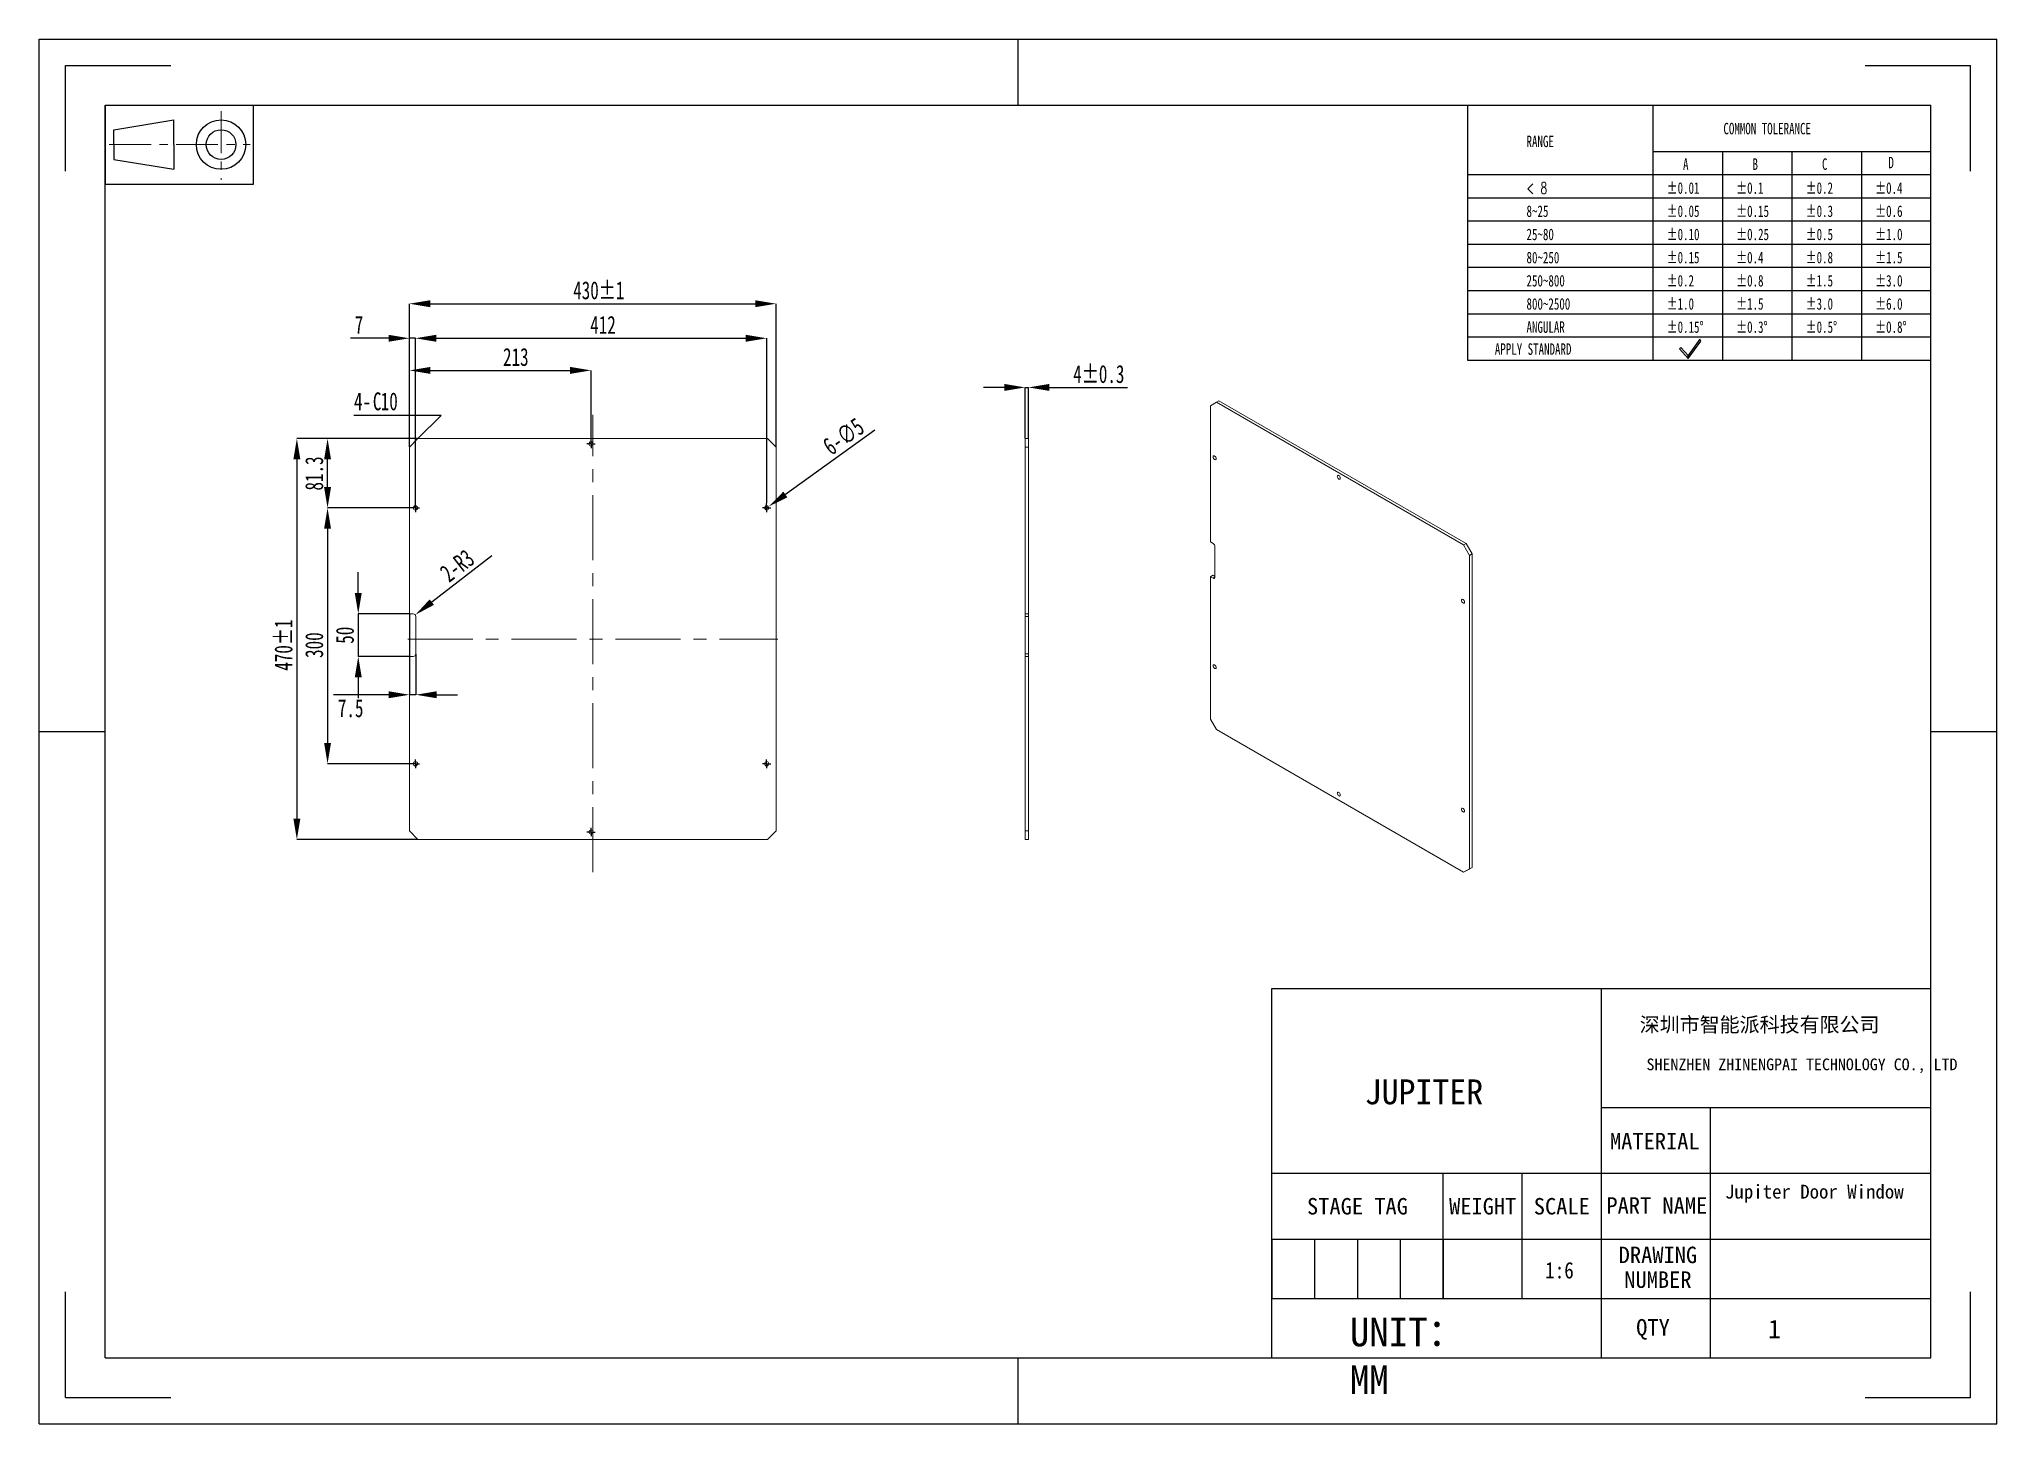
# Model space of a CAD drawing. Header units: millimetres. Extents: x 435 to 818, y 21 to 292.
import ezdxf

# ---------------------------------------------------------------- set-up
doc = ezdxf.new("R2010")
doc.units = ezdxf.units.MM
doc.header["$PDSIZE"] = -1
doc.linetypes.add('CENTER', pattern=[10.16, 6.35, -1.27, 1.27, -1.27])
doc.linetypes.add('CENTERX2', pattern=[20.32, 12.7, -2.54, 2.54, -2.54])
doc.layers.add('DEFAULT_1', color=7, linetype='CENTER', lineweight=18)
doc.layers.add('尺寸线层', color=3, linetype='Continuous', lineweight=18)
doc.layers.add('图框', color=7, linetype='Continuous')
doc.styles.add('SLDTEXTSTYLE4', font='TXT', dxfattribs={"width": 0.7})
doc.styles.add('SLDTEXTSTYLE5', font='TXT', dxfattribs={"width": 0.642857, "bigfont": 'bigfont'})
doc.styles.add('TEXTSTYLE_2', font='')
doc.styles.add('TEXTSTYLE_3', font='')
doc.styles.get('TEXTSTYLE_2').set_extended_font_data('宋体')
doc.styles.get('TEXTSTYLE_3').set_extended_font_data('宋体')
doc.dimstyles.new('SLDDIMSTYLE0', dxfattribs={"dimtxt": 3.5, "dimasz": 4.08, "dimexe": 0, "dimexo": 0.0625, "dimgap": 0.875, "dimtad": 2, "dimdec": 1, "dimlfac": 6, "dimrnd": 1e-09, "dimzin": 12, "dimdsep": 46, "dimtxsty": 'SLDTEXTSTYLE4', "dimsah": 1, "dimcen": 0.09, "dimadec": 0, "dimazin": 3, "dimtol": 1, "dimtp": 1, "dimtm": 1, "dimtfac": 1, "dimtdec": 1, "dimtofl": 0, "dimtmove": 0, "dimatfit": 3, "dimfxl": 1, "dimfrac": 2, "dimtolj": 1, "dimarcsym": 0})
doc.dimstyles.new('SLDDIMSTYLE1', dxfattribs={"dimtxt": 3.5, "dimasz": 4.08, "dimexe": 0, "dimexo": 0.0625, "dimgap": 0.875, "dimtad": 2, "dimdec": 1, "dimlfac": 6, "dimrnd": 1e-09, "dimzin": 12, "dimdsep": 46, "dimtxsty": 'SLDTEXTSTYLE4', "dimsah": 1, "dimcen": 0.09, "dimadec": 0, "dimazin": 3, "dimtfac": 1, "dimtdec": 1, "dimtofl": 0, "dimtmove": 0, "dimatfit": 3, "dimfxl": 1, "dimfrac": 2, "dimtolj": 1, "dimtzin": 12, "dimarcsym": 0})
doc.dimstyles.new('SLDDIMSTYLE2', dxfattribs={"dimtxt": 3.5, "dimasz": 4.08, "dimexe": 0, "dimexo": 0.0625, "dimgap": 0.875, "dimtad": 2, "dimdec": 1, "dimlfac": 6, "dimrnd": 1e-09, "dimzin": 12, "dimdsep": 46, "dimtxsty": 'SLDTEXTSTYLE4', "dimsah": 1, "dimcen": 0.09, "dimadec": 0, "dimazin": 3, "dimtfac": 1, "dimtdec": 1, "dimtmove": 0, "dimatfit": 0, "dimfxl": 1, "dimfrac": 2, "dimtolj": 1, "dimtzin": 12, "dimarcsym": 0})
doc.dimstyles.new('SLDDIMSTYLE3', dxfattribs={"dimtxt": 3.5, "dimasz": 4.08, "dimexe": 0, "dimexo": 0.0625, "dimgap": 0.875, "dimtad": 2, "dimdec": 1, "dimlfac": 6, "dimrnd": 1e-09, "dimzin": 12, "dimdsep": 46, "dimtxsty": 'SLDTEXTSTYLE4', "dimsah": 1, "dimcen": 0, "dimadec": 0, "dimazin": 3, "dimtfac": 1, "dimtdec": 1, "dimtofl": 0, "dimtmove": 0, "dimatfit": 3, "dimfxl": 1, "dimfrac": 2, "dimtolj": 1, "dimtzin": 12, "dimarcsym": 0})
doc.dimstyles.new('SLDDIMSTYLE4', dxfattribs={"dimtxt": 3.5, "dimasz": 4.08, "dimexe": 0, "dimexo": 0.0625, "dimgap": 0.875, "dimtad": 2, "dimdec": 1, "dimlfac": 6, "dimrnd": 1e-09, "dimzin": 12, "dimdsep": 46, "dimtxsty": 'SLDTEXTSTYLE4', "dimblk1": 'NONE', "dimsah": 1, "dimcen": 0, "dimadec": 0, "dimazin": 3, "dimtfac": 1, "dimtdec": 1, "dimtmove": 0, "dimatfit": 3, "dimldrblk": 'NONE', "dimfxl": 1, "dimfrac": 2, "dimtolj": 1, "dimtzin": 12, "dimarcsym": 0})
doc.dimstyles.new('SLDDIMSTYLE5', dxfattribs={"dimtxt": 3.5, "dimasz": 4.08, "dimexe": 0, "dimexo": 0.0625, "dimgap": 0.875, "dimtad": 2, "dimdec": 1, "dimlfac": 6, "dimrnd": 1e-09, "dimzin": 12, "dimdsep": 46, "dimtxsty": 'SLDTEXTSTYLE4', "dimsah": 1, "dimcen": 0.09, "dimadec": 0, "dimazin": 3, "dimtol": 1, "dimtp": 0.3, "dimtm": 0.3, "dimtfac": 1, "dimtdec": 1, "dimtmove": 0, "dimatfit": 0, "dimfxl": 1, "dimfrac": 2, "dimtolj": 1, "dimarcsym": 0})

# ---------------------------------------------------------------- blocks, each defined once
blk = doc.blocks.new('_D')
at = {"layer": 'Defpoints', "color": 0, "transparency": 16777216}
for p in [(578.87, 240.31), (507.2, 212.29), (578.87, 212.29)]:
    blk.add_point(p, dxfattribs=at)
at = {"layer": '图框', "color": 0, "lineweight": -2, "transparency": 16777216}
for p, q in [((507.2, 212.36), (507.2, 240.31)), ((511.28, 240.31), (574.79, 240.31)), ((578.87, 212.36), (578.87, 240.31))]:
    blk.add_line(p, q, dxfattribs=at)
at = {"layer": '图框', "color": 0, "transparency": 16777216}
for points in [[(511.28, 240.99), (511.28, 239.63), (507.2, 240.31)], [(574.79, 240.99), (574.79, 239.63), (578.87, 240.31)]]:
    blk.add_solid(points, dxfattribs=at)
at = {"layer": '图框', "color": 0, "transparency": 16777216, "insert": (544.22, 244.69), "char_height": 3.5, "attachment_point": 2, "style": 'SLDTEXTSTYLE4'}
blk.add_mtext('\\A1;430±1', dxfattribs=at)
blk = doc.blocks.new('_D_1')
at = {"layer": 'Defpoints', "color": 0, "transparency": 16777216}
for p in [(508.87, 213.96), (485.2, 135.63), (508.87, 135.63)]:
    blk.add_point(p, dxfattribs=at)
at = {"layer": '图框', "color": 0, "lineweight": -2, "transparency": 16777216}
for p, q in [((508.81, 213.96), (485.2, 213.96)), ((485.2, 209.88), (485.2, 139.71)), ((508.81, 135.63), (485.2, 135.63))]:
    blk.add_line(p, q, dxfattribs=at)
at = {"layer": '图框', "color": 0, "transparency": 16777216}
for points in [[(484.52, 209.88), (485.88, 209.88), (485.2, 213.96)], [(484.52, 139.71), (485.88, 139.71), (485.2, 135.63)]]:
    blk.add_solid(points, dxfattribs=at)
at = {"layer": '图框', "color": 0, "transparency": 16777216, "insert": (480.83, 173.6), "char_height": 3.5, "attachment_point": 2, "rotation": 90, "style": 'SLDTEXTSTYLE4'}
blk.add_mtext('\\A1;470±1', dxfattribs=at)
blk = doc.blocks.new('SW_CHAMFER_DIMENSION_0')
at = {"layer": '图框', "color": 0}
for p, q in [((17.02, 0), (0, 0)), ((12.5, -4.52), (17.02, 0))]:
    blk.add_line(p, q, dxfattribs=at)
at = {"layer": '图框', "color": 0, "char_height": 3.5, "attachment_point": 1, "style": 'SLDTEXTSTYLE4'}
for s, insert in [('4-', (0, 4.51)), ('C', (3.69, 4.51)), ('10', (5.23, 4.51))]:
    blk.add_mtext(s, dxfattribs=dict(at, insert=insert))
blk = doc.blocks.new('_D_2')
at = {"layer": 'Defpoints', "color": 0, "transparency": 16777216}
for p in [(577.04, 233.56), (508.37, 201.24), (577.04, 201.24)]:
    blk.add_point(p, dxfattribs=at)
at = {"layer": '图框', "color": 0, "lineweight": -2, "transparency": 16777216}
for p, q in [((508.37, 201.31), (508.37, 233.56)), ((512.45, 233.56), (572.96, 233.56)), ((577.04, 201.31), (577.04, 233.56))]:
    blk.add_line(p, q, dxfattribs=at)
at = {"layer": '图框', "color": 0, "transparency": 16777216}
for points in [[(512.45, 234.24), (512.45, 232.88), (508.37, 233.56)], [(572.96, 234.24), (572.96, 232.88), (577.04, 233.56)]]:
    blk.add_solid(points, dxfattribs=at)
at = {"layer": '图框', "color": 0, "transparency": 16777216, "insert": (545.05, 237.93), "char_height": 3.5, "attachment_point": 2, "style": 'SLDTEXTSTYLE4'}
blk.add_mtext('\\A1;412', dxfattribs=at)
blk = doc.blocks.new('_D_3')
at = {"layer": 'Defpoints', "color": 0, "transparency": 16777216}
for p in [(508.37, 233.56), (507.2, 212.29), (508.37, 201.24)]:
    blk.add_point(p, dxfattribs=at)
at = {"layer": '图框', "color": 0, "lineweight": -2, "transparency": 16777216}
for p, q in [((503.12, 233.56), (495.66, 233.56)), ((507.2, 212.36), (507.2, 233.56)), ((508.37, 233.56), (507.2, 233.56)), ((508.37, 201.31), (508.37, 233.56)), ((512.45, 233.56), (516.53, 233.56))]:
    blk.add_line(p, q, dxfattribs=at)
at = {"layer": '图框', "color": 0, "transparency": 16777216}
for points in [[(503.12, 234.24), (503.12, 232.88), (507.2, 233.56)], [(512.45, 234.24), (512.45, 232.88), (508.37, 233.56)]]:
    blk.add_solid(points, dxfattribs=at)
at = {"layer": '图框', "color": 0, "transparency": 16777216, "insert": (497.35, 237.93), "char_height": 3.5, "attachment_point": 2, "style": 'SLDTEXTSTYLE4'}
blk.add_mtext('\\A1;7', dxfattribs=at)
blk = doc.blocks.new('_D_4')
at = {"layer": 'Defpoints', "color": 0, "transparency": 16777216}
for p in [(542.7, 227.28), (507.2, 212.29), (542.7, 213.74)]:
    blk.add_point(p, dxfattribs=at)
at = {"layer": '图框', "color": 0, "lineweight": -2, "transparency": 16777216}
for p, q in [((507.2, 212.36), (507.2, 227.28)), ((511.28, 227.28), (538.62, 227.28)), ((542.7, 213.81), (542.7, 227.28))]:
    blk.add_line(p, q, dxfattribs=at)
at = {"layer": '图框', "color": 0, "transparency": 16777216}
for points in [[(511.28, 227.96), (511.28, 226.6), (507.2, 227.28)], [(538.62, 227.96), (538.62, 226.6), (542.7, 227.28)]]:
    blk.add_solid(points, dxfattribs=at)
at = {"layer": '图框', "color": 0, "transparency": 16777216, "insert": (528, 231.66), "char_height": 3.5, "attachment_point": 2, "style": 'SLDTEXTSTYLE4'}
blk.add_mtext('\\A1;213', dxfattribs=at)
blk = doc.blocks.new('_D_5')
at = {"layer": 'Defpoints', "color": 0, "transparency": 16777216}
for p in [(491.2, 213.96), (508.87, 213.96), (507.54, 200.41)]:
    blk.add_point(p, dxfattribs=at)
at = {"layer": '图框', "color": 0, "lineweight": -2, "transparency": 16777216}
for p, q in [((508.81, 213.96), (491.2, 213.96)), ((491.2, 204.49), (491.2, 209.88)), ((507.47, 200.41), (491.2, 200.41))]:
    blk.add_line(p, q, dxfattribs=at)
at = {"layer": '图框', "color": 0, "transparency": 16777216}
for points in [[(490.52, 209.88), (491.88, 209.88), (491.2, 213.96)], [(490.52, 204.49), (491.88, 204.49), (491.2, 200.41)]]:
    blk.add_solid(points, dxfattribs=at)
at = {"layer": '图框', "color": 0, "transparency": 16777216, "insert": (486.83, 207.14), "char_height": 3.5, "attachment_point": 2, "rotation": 90, "style": 'SLDTEXTSTYLE4'}
blk.add_mtext('\\A1;81.3', dxfattribs=at)
blk = doc.blocks.new('_D_6')
at = {"layer": 'Defpoints', "color": 0, "transparency": 16777216}
for p in [(507.54, 200.41), (491.2, 150.41), (507.54, 150.41)]:
    blk.add_point(p, dxfattribs=at)
at = {"layer": '图框', "color": 0, "lineweight": -2, "transparency": 16777216}
for p, q in [((507.47, 200.41), (491.2, 200.41)), ((491.2, 196.33), (491.2, 154.49)), ((507.47, 150.41), (491.2, 150.41))]:
    blk.add_line(p, q, dxfattribs=at)
at = {"layer": '图框', "color": 0, "transparency": 16777216}
for points in [[(490.52, 196.33), (491.88, 196.33), (491.2, 200.41)], [(490.52, 154.49), (491.88, 154.49), (491.2, 150.41)]]:
    blk.add_solid(points, dxfattribs=at)
at = {"layer": '图框', "color": 0, "transparency": 16777216, "insert": (486.83, 173.6), "char_height": 3.5, "attachment_point": 2, "rotation": 90, "style": 'SLDTEXTSTYLE4'}
blk.add_mtext('\\A1;300', dxfattribs=at)
blk = doc.blocks.new('_D_7')
at = {"layer": 'Defpoints', "color": 0, "transparency": 16777216}
for p in [(507.2, 179.7), (497.2, 171.37), (507.2, 171.37)]:
    blk.add_point(p, dxfattribs=at)
at = {"layer": '图框', "color": 0, "lineweight": -2, "transparency": 16777216}
for p, q in [((497.2, 183.78), (497.2, 187.86)), ((507.14, 179.7), (497.2, 179.7)), ((497.2, 179.7), (497.2, 171.37)), ((507.14, 171.37), (497.2, 171.37)), ((497.2, 167.29), (497.2, 163.21))]:
    blk.add_line(p, q, dxfattribs=at)
at = {"layer": '图框', "color": 0, "transparency": 16777216}
for points in [[(496.52, 183.78), (497.88, 183.78), (497.2, 179.7)], [(496.52, 167.29), (497.88, 167.29), (497.2, 171.37)]]:
    blk.add_solid(points, dxfattribs=at)
at = {"layer": '图框', "color": 0, "transparency": 16777216, "insert": (492.83, 175.53), "char_height": 3.5, "attachment_point": 2, "rotation": 90, "style": 'SLDTEXTSTYLE4'}
blk.add_mtext('\\A1;50', dxfattribs=at)
blk = doc.blocks.new('_D_8')
at = {"layer": 'Defpoints', "color": 0, "transparency": 16777216}
for p in [(507.95, 179.2), (508.35, 179.51)]:
    blk.add_point(p, dxfattribs=at)
at = {"layer": '图框', "color": 0, "lineweight": -2, "transparency": 16777216}
blk.add_line((523.3, 191.06), (511.58, 182), dxfattribs=at)
at = {"layer": '图框', "color": 0, "transparency": 16777216}
blk.add_solid([(511.16, 182.54), (511.99, 181.46), (508.35, 179.51)], dxfattribs=at)
at = {"layer": '图框', "color": 0, "transparency": 16777216, "insert": (512.82, 188.49), "char_height": 3.5, "attachment_point": 1, "rotation": 37.7051, "style": 'SLDTEXTSTYLE4'}
blk.add_mtext('\\A1;2-R3', dxfattribs=at)
blk = doc.blocks.new('_D_9')
at = {"layer": 'Defpoints', "color": 0, "transparency": 16777216}
for p in [(507.2, 179.7), (508.45, 171.87), (508.45, 163.9)]:
    blk.add_point(p, dxfattribs=at)
at = {"layer": '图框', "color": 0, "lineweight": -2, "transparency": 16777216}
for p, q in [((507.2, 179.64), (507.2, 163.9)), ((508.45, 171.81), (508.45, 163.9)), ((503.12, 163.9), (492.39, 163.9)), ((508.45, 163.9), (507.2, 163.9)), ((512.53, 163.9), (516.61, 163.9))]:
    blk.add_line(p, q, dxfattribs=at)
at = {"layer": '图框', "color": 0, "transparency": 16777216}
for points in [[(503.12, 164.58), (503.12, 163.22), (507.2, 163.9)], [(512.53, 164.58), (512.53, 163.22), (508.45, 163.9)]]:
    blk.add_solid(points, dxfattribs=at)
at = {"layer": '图框', "color": 0, "transparency": 16777216, "insert": (495.72, 163.02), "char_height": 3.5, "attachment_point": 2, "style": 'SLDTEXTSTYLE4'}
blk.add_mtext('\\A1;7.5', dxfattribs=at)
blk = doc.blocks.new('_D_10')
at = {"layer": 'Defpoints', "color": 0, "transparency": 16777216}
for p in [(576.7, 200.17), (577.37, 200.65)]:
    blk.add_point(p, dxfattribs=at)
at = {"layer": '图框', "color": 0, "lineweight": -2, "transparency": 16777216}
for p, q in [((598.2, 215.59), (580.69, 203.03)), ((576.7, 200.17), (577.37, 200.65))]:
    blk.add_line(p, q, dxfattribs=at)
at = {"layer": '图框', "color": 0, "transparency": 16777216}
blk.add_solid([(580.29, 203.58), (581.09, 202.48), (577.37, 200.65)], dxfattribs=at)
at = {"layer": '图框', "color": 0, "transparency": 16777216, "insert": (587.64, 213.4), "char_height": 3.5, "attachment_point": 1, "rotation": 35.6528, "style": 'SLDTEXTSTYLE4'}
blk.add_mtext('\\A1;6-∅5', dxfattribs=at)
blk = doc.blocks.new('_NONE')
blk = doc.blocks.new('SW_CENTERMARKSYMBOL_0')
at = {"layer": '图框', "color": 0}
for p, q in [((-0.42, 0), (-0.83, 0)), ((0, 0), (-0.42, 0)), ((0, 0.42), (0, 0.83)), ((0, 0), (0, 0.42)), ((0, 0), (0, -0.42)), ((0, 0), (0.42, 0)), ((0.42, 0), (0.83, 0)), ((0, -0.42), (0, -0.83))]:
    blk.add_line(p, q, dxfattribs=at)
blk = doc.blocks.new('SW_CENTERMARKSYMBOL_1')
at = {"layer": '图框', "color": 0}
for p, q in [((-0.42, 0), (-0.83, 0)), ((0, 0), (-0.42, 0)), ((0, 0.42), (0, 0.83)), ((0, 0), (0, 0.42)), ((0, 0), (0, -0.42)), ((0, 0), (0.42, 0)), ((0.42, 0), (0.83, 0)), ((0, -0.42), (0, -0.83))]:
    blk.add_line(p, q, dxfattribs=at)
blk = doc.blocks.new('SW_CENTERMARKSYMBOL_2')
at = {"layer": '图框', "color": 0}
for p, q in [((-0.42, 0), (-0.83, 0)), ((0, 0), (-0.42, 0)), ((0, 0.42), (0, 0.83)), ((0, 0), (0, 0.42)), ((0, 0), (0, -0.42)), ((0, 0), (0.42, 0)), ((0.42, 0), (0.83, 0)), ((0, -0.42), (0, -0.83))]:
    blk.add_line(p, q, dxfattribs=at)
blk = doc.blocks.new('SW_CENTERMARKSYMBOL_3')
at = {"layer": '图框', "color": 0}
for p, q in [((-0.42, 0), (-0.83, 0)), ((0, 0), (-0.42, 0)), ((0, 0.42), (0, 0.83)), ((0, 0), (0, 0.42)), ((0, 0), (0, -0.42)), ((0, 0), (0.42, 0)), ((0.42, 0), (0.83, 0)), ((0, -0.42), (0, -0.83))]:
    blk.add_line(p, q, dxfattribs=at)
blk = doc.blocks.new('SW_CENTERMARKSYMBOL_4')
at = {"layer": '图框', "color": 0}
for p, q in [((-0.42, 0), (-0.83, 0)), ((0, 0), (-0.42, 0)), ((0, 0.42), (0, 0.83)), ((0, 0), (0, 0.42)), ((0, 0), (0, -0.42)), ((0, 0), (0.42, 0)), ((0.42, 0), (0.83, 0)), ((0, -0.42), (0, -0.83))]:
    blk.add_line(p, q, dxfattribs=at)
blk = doc.blocks.new('SW_CENTERMARKSYMBOL_5')
at = {"layer": '图框', "color": 0}
for p, q in [((-0.42, 0), (-0.83, 0)), ((0, 0), (-0.42, 0)), ((0, 0.42), (0, 0.83)), ((0, 0), (0, 0.42)), ((0, 0), (0, -0.42)), ((0, 0), (0.42, 0)), ((0.42, 0), (0.83, 0)), ((0, -0.42), (0, -0.83))]:
    blk.add_line(p, q, dxfattribs=at)
blk = doc.blocks.new('_D_11')
at = {"layer": 'Defpoints', "color": 0, "transparency": 16777216}
for p in [(628.23, 223.96), (627.57, 213.96), (628.23, 213.96)]:
    blk.add_point(p, dxfattribs=at)
at = {"layer": '图框', "color": 0, "lineweight": -2, "transparency": 16777216}
for p, q in [((623.49, 223.96), (619.41, 223.96)), ((627.57, 214.02), (627.57, 223.96)), ((627.57, 223.96), (628.23, 223.96)), ((628.23, 214.02), (628.23, 223.96)), ((632.31, 223.96), (647.54, 223.96))]:
    blk.add_line(p, q, dxfattribs=at)
at = {"layer": '图框', "color": 0, "transparency": 16777216}
for points in [[(623.49, 224.64), (623.49, 223.28), (627.57, 223.96)], [(632.31, 224.64), (632.31, 223.28), (628.23, 223.96)]]:
    blk.add_solid(points, dxfattribs=at)
at = {"layer": '图框', "color": 0, "transparency": 16777216, "insert": (641.97, 228.33), "char_height": 3.5, "attachment_point": 2, "style": 'SLDTEXTSTYLE4'}
blk.add_mtext('\\A1;4±0.3', dxfattribs=at)
blk = doc.blocks.new('96_1')
at = {"color": 7, "linetype": 'Continuous'}
for p, q in [((-11.25, 6), (-11.25, -6)), ((11.25, -6), (11.25, 6)), ((-9.93, 2.25), (-0.82, 3.75)), ((-0.82, 0), (-0.82, 3.75)), ((-9.93, 0), (-9.93, 2.25)), ((-9.93, 0), (-9.93, -2.25)), ((-0.82, 0), (-0.82, -3.75)), ((-9.93, -2.25), (-0.82, -3.75)), ((-11.25, -6), (11.25, -6))]:
    blk.add_line(p, q, dxfattribs=at)
for radius in [3.75, 2.25]:
    blk.add_circle((6.34, 0), radius, dxfattribs=at)
at = {"layer": 'DEFAULT_1', "color": 1, "linetype": 'CENTER'}
for p, q in [((6.34, 5.05), (6.34, -5.36)), ((-10.64, 0), (10.74, 0))]:
    blk.add_line(p, q, dxfattribs=at)

msp = doc.modelspace()

# ---------------------------------------------------------------- linework, layer by layer
at = {"color": 7, "linetype": 'Continuous'}
for p, q in [((434.826, 21.425), (434.826, 292.01)), ((434.826, 292.01), (817.51, 292.01)), ((626.168, 279.125), (626.168, 292.01)), ((817.51, 21.425), (817.51, 292.01)), ((439.98, 266.24), (439.98, 286.856)), ((439.98, 286.856), (460.596, 286.856)), ((791.74, 286.856), (812.356, 286.856)), ((812.356, 266.24), (812.356, 286.856)), ((447.711, 34.31), (447.711, 279.125)), ((447.711, 279.125), (804.625, 279.125)), ((804.625, 34.31), (804.625, 279.125)), ((434.826, 156.718), (447.711, 156.718)), ((804.625, 156.718), (817.51, 156.718)), ((439.98, 26.579), (439.98, 47.195)), ((812.356, 26.579), (812.356, 47.195)), ((447.711, 34.31), (804.625, 34.31)), ((626.168, 21.425), (626.168, 34.31)), ((439.98, 26.579), (460.596, 26.579)), ((791.74, 26.579), (812.356, 26.579)), ((434.826, 21.425), (817.51, 21.425))]:
    msp.add_line(p, q, dxfattribs=at)
for p, q in [((714.052, 279.125), (714.052, 229.31)), ((750.281, 279.125), (750.281, 229.31)), ((750.281, 270.068), (804.625, 270.068)), ((763.867, 270.068), (763.867, 229.31)), ((777.453, 270.068), (777.453, 229.31)), ((791.039, 270.068), (791.039, 229.31)), ((714.052, 265.539), (804.625, 265.539)), ((714.052, 261.011), (804.625, 261.011)), ((714.052, 256.482), (804.625, 256.482)), ((714.052, 251.953), (804.625, 251.953)), ((714.052, 247.425), (804.625, 247.425)), ((714.052, 242.896), (804.625, 242.896)), ((714.052, 238.368), (804.625, 238.368)), ((714.052, 233.839), (804.625, 233.839)), ((755.752, 231.764), (755.483, 231.522)), ((755.483, 231.522), (757.18, 229.637)), ((757.152, 230.21), (755.752, 231.764)), ((759.483, 233.371), (757.152, 230.21)), ((757.18, 229.637), (757.152, 230.21)), ((757.152, 230.21), (757.18, 229.637)), ((757.18, 229.637), (759.666, 233.009)), ((759.666, 233.009), (759.483, 233.371)), ((714.052, 229.31), (804.625, 229.31))]:
    msp.add_line(p, q)
at = {"color": 7, "linetype": 'Continuous', "lineweight": 15}
for p, q in [((664.956, 221.067), (663.778, 220.386)), ((663.778, 220.386), (663.778, 193.774)), ((664.956, 221.067), (665.428, 221.339)), ((713.275, 193.173), (664.956, 221.067)), ((713.746, 193.445), (665.428, 221.339)), ((508.869, 213.96), (507.202, 212.293)), ((507.202, 212.293), (507.202, 179.701)), ((577.202, 213.96), (508.869, 213.96)), ((578.869, 212.293), (577.202, 213.96)), ((578.869, 137.293), (578.869, 212.293)), ((628.234, 213.96), (627.568, 213.96)), ((627.568, 213.96), (627.568, 212.293)), ((628.234, 212.293), (627.568, 212.293)), ((627.568, 212.293), (627.568, 179.701)), ((628.234, 213.96), (628.234, 212.293)), ((628.234, 212.293), (628.234, 179.701)), ((664.308, 193.468), (663.778, 193.774)), ((664.661, 186.868), (664.661, 192.855)), ((713.275, 193.173), (713.746, 193.445)), ((714.454, 191.132), (713.275, 193.173)), ((714.925, 191.404), (713.746, 193.445)), ((714.454, 191.132), (714.925, 191.404)), ((714.925, 130.163), (714.925, 191.404)), ((714.454, 129.891), (714.454, 191.132)), ((663.778, 186.969), (664.249, 187.242)), ((663.778, 186.969), (663.778, 159.146)), ((663.778, 186.969), (664.308, 186.663)), ((664.661, 187.004), (664.249, 187.242)), ((507.952, 179.701), (507.202, 179.701)), ((508.452, 171.868), (508.452, 179.201)), ((627.568, 179.701), (628.234, 179.701)), ((627.568, 179.701), (627.568, 179.201)), ((627.568, 179.201), (628.234, 179.201)), ((627.568, 179.201), (627.568, 171.868)), ((628.234, 179.201), (628.234, 179.701)), ((628.234, 171.868), (628.234, 179.201)), ((507.202, 171.368), (507.202, 137.293)), ((507.202, 171.368), (507.952, 171.368)), ((627.568, 171.868), (628.234, 171.868)), ((627.568, 171.868), (627.568, 171.368)), ((628.234, 171.368), (627.568, 171.368)), ((627.568, 171.368), (627.568, 137.293)), ((628.234, 171.368), (628.234, 171.868)), ((628.234, 171.368), (628.234, 137.293)), ((663.778, 159.146), (664.956, 157.105)), ((664.956, 157.105), (713.275, 129.211)), ((507.202, 137.293), (508.869, 135.626)), ((508.869, 135.626), (577.202, 135.626)), ((577.202, 135.626), (578.869, 137.293)), ((628.234, 137.293), (627.568, 137.293)), ((627.568, 137.293), (627.568, 135.626)), ((628.234, 135.626), (627.568, 135.626)), ((628.234, 137.293), (628.234, 135.626)), ((713.746, 129.483), (714.925, 130.163)), ((714.454, 129.891), (714.925, 130.163)), ((713.275, 129.211), (714.454, 129.891)), ((713.275, 129.211), (713.746, 129.483))]:
    msp.add_line(p, q, dxfattribs=at)
at = {"color": 8, "linetype": 'Continuous', "lineweight": 15}
msp.add_line((664.661, 186.867), (664.308, 186.663), dxfattribs=at)
at = {"color": 2, "linetype": 'Continuous'}
for p, q in [((675.775, 70.388), (675.775, 106.466)), ((675.775, 70.388), (675.775, 106.466)), ((675.775, 106.466), (740.2, 106.466)), ((740.2, 57.503), (740.2, 106.466)), ((740.2, 83.273), (740.2, 106.466)), ((740.2, 106.466), (804.625, 106.466)), ((740.2, 70.388), (740.2, 106.466)), ((804.625, 83.273), (804.625, 106.466)), ((740.2, 83.273), (804.625, 83.273)), ((761.49, 83.273), (761.49, 34.31)), ((804.625, 57.503), (804.625, 83.273)), ((675.775, 34.31), (675.775, 70.388)), ((675.775, 70.388), (740.2, 70.388)), ((675.775, 57.503), (675.775, 70.388)), ((675.775, 70.388), (709.276, 70.388)), ((709.276, 57.503), (709.276, 70.388)), ((709.276, 57.503), (709.276, 70.388)), ((709.276, 70.388), (740.2, 70.388)), ((724.738, 57.503), (724.738, 70.388)), ((740.2, 70.388), (804.625, 70.388)), ((740.2, 57.503), (740.2, 70.388)), ((675.775, 45.907), (675.775, 57.503)), ((675.775, 57.503), (709.276, 57.503)), ((675.775, 57.503), (709.276, 57.503)), ((675.775, 57.503), (709.276, 57.503)), ((675.775, 57.503), (675.775, 45.907)), ((684.15, 57.503), (684.15, 45.907)), ((692.525, 57.503), (692.525, 45.907)), ((700.901, 57.503), (700.901, 45.907)), ((709.276, 45.907), (709.276, 57.503)), ((709.276, 45.907), (709.276, 57.503)), ((709.276, 57.503), (740.2, 57.503)), ((709.276, 57.503), (740.2, 57.503)), ((709.276, 57.503), (709.276, 45.907)), ((724.738, 45.907), (724.738, 57.503)), ((740.2, 34.31), (740.2, 57.503)), ((740.2, 57.503), (804.625, 57.503)), ((740.2, 57.503), (804.625, 57.503)), ((740.2, 45.907), (740.2, 57.503)), ((804.625, 34.31), (804.625, 57.503)), ((675.775, 34.31), (675.775, 45.907)), ((675.775, 45.907), (740.2, 45.907)), ((675.775, 45.907), (709.276, 45.907)), ((675.775, 45.907), (709.276, 45.907)), ((709.276, 45.907), (740.2, 45.907)), ((740.2, 34.31), (740.2, 45.907)), ((740.2, 45.907), (804.625, 45.907)), ((572.695, 34.31), (603.619, 34.31)), ((603.619, 34.31), (624.235, 34.31)), ((624.235, 34.31), (655.159, 34.31)), ((655.159, 34.31), (675.775, 34.31)), ((675.775, 34.31), (740.2, 34.31)), ((740.2, 34.31), (804.625, 34.31))]:
    msp.add_line(p, q, dxfattribs=at)
at = {"color": 7, "linetype": 'Continuous', "lineweight": 15, "flags": 128}
for points in [[(664.603, 210.547), (664.49, 210.586), (664.394, 210.568), (664.33, 210.494), (664.308, 210.377), (664.33, 210.234), (664.394, 210.087), (664.49, 209.958), (664.603, 209.867), (664.715, 209.828), (664.811, 209.846), (664.875, 209.92), (664.897, 210.037), (664.875, 210.18), (664.811, 210.327), (664.715, 210.456), (664.603, 210.547)], [(688.88, 206.739), (688.767, 206.778), (688.672, 206.76), (688.608, 206.686), (688.585, 206.569), (688.608, 206.426), (688.672, 206.278), (688.767, 206.149), (688.88, 206.058), (688.993, 206.019), (689.088, 206.038), (689.152, 206.111), (689.175, 206.229), (689.152, 206.372), (689.088, 206.519), (688.993, 206.648), (688.88, 206.739)], [(713.157, 182.517), (713.044, 182.556), (712.949, 182.538), (712.885, 182.464), (712.863, 182.347), (712.885, 182.204), (712.949, 182.057), (713.044, 181.928), (713.157, 181.837), (713.27, 181.798), (713.366, 181.816), (713.429, 181.89), (713.452, 182.007), (713.429, 182.15), (713.366, 182.297), (713.27, 182.426), (713.157, 182.517)], [(664.603, 169.72), (664.49, 169.759), (664.394, 169.741), (664.33, 169.667), (664.308, 169.55), (664.33, 169.407), (664.394, 169.26), (664.49, 169.131), (664.603, 169.04), (664.715, 169.001), (664.811, 169.019), (664.875, 169.093), (664.897, 169.21), (664.875, 169.353), (664.811, 169.5), (664.715, 169.629), (664.603, 169.72)], [(688.88, 144.818), (688.767, 144.857), (688.672, 144.839), (688.608, 144.765), (688.585, 144.648), (688.608, 144.505), (688.672, 144.357), (688.767, 144.228), (688.88, 144.137), (688.993, 144.098), (689.088, 144.117), (689.152, 144.19), (689.175, 144.308), (689.152, 144.451), (689.088, 144.598), (688.993, 144.727), (688.88, 144.818)], [(713.157, 141.69), (713.044, 141.729), (712.949, 141.711), (712.885, 141.637), (712.863, 141.52), (712.885, 141.377), (712.949, 141.23), (713.044, 141.101), (713.157, 141.01), (713.27, 140.971), (713.366, 140.989), (713.429, 141.063), (713.452, 141.18), (713.429, 141.323), (713.366, 141.47), (713.27, 141.599), (713.157, 141.69)]]:
    msp.add_lwpolyline(points, dxfattribs=at)
at = {"color": 7, "linetype": 'Continuous', "lineweight": 15}
for centre in [(542.702, 212.91), (508.369, 200.41), (577.035, 200.41), (508.369, 150.41), (577.035, 150.41), (542.702, 137.076)]:
    msp.add_circle(centre, 0.417, dxfattribs=at)
for centre, radius, start, end in [((663.894, 192.821), 0.768, 2.60585, 57.39431), ((664.446, 186.833), 0.218, 230.79745, 9.21379), ((507.952, 179.201), 0.5, 0, 90), ((507.952, 171.868), 0.5, 270, 0)]:
    msp.add_arc(centre, radius, start, end, dxfattribs=at)
at = {"layer": '图框', "linetype": 'CENTERX2', "lineweight": 0}
for p, q in [((543.035, 129.23), (543.035, 218.573)), ((506.869, 174.793), (579.202, 174.793))]:
    msp.add_line(p, q, dxfattribs=at)

# ---------------------------------------------------------------- block references
at = {"color": 2, "linetype": 'Continuous', "xscale": 1.288499418886255, "yscale": 1.288499418886255, "zscale": 1.288499418886255}
msp.add_blockref('96_1', (462.219, 271.414), dxfattribs=at)
at = {"layer": '图框', "color": 3}
msp.add_blockref('SW_CHAMFER_DIMENSION_0', (496.367, 218.478), dxfattribs=at)
at = {"layer": '图框'}
for name, p in [('SW_CENTERMARKSYMBOL_5', (542.702, 212.91)), ('SW_CENTERMARKSYMBOL_3', (508.369, 200.41)), ('SW_CENTERMARKSYMBOL_2', (577.035, 200.41)), ('SW_CENTERMARKSYMBOL_4', (508.369, 150.41)), ('SW_CENTERMARKSYMBOL_1', (577.035, 150.41)), ('SW_CENTERMARKSYMBOL_0', (542.702, 137.076))]:
    msp.add_blockref(name, p, dxfattribs=at)

# ---------------------------------------------------------------- texts
at = {"attachment_point": 1}
for s, insert, char_height, width, style in [('COMMON TOLERANCE', (764.063, 275.656), 2.24599, 73.94176, 'SLDTEXTSTYLE4'), ('RANGE', (725.571, 273.155), 2.246, 22.05942, 'SLDTEXTSTYLE4'), ('A', (756.164, 268.711), 2.246, 3.245, 'SLDTEXTSTYLE4'), ('B', (769.75, 268.711), 2.246, 3.19312, 'SLDTEXTSTYLE4'), ('C', (783.336, 268.711), 2.246, 3.23085, 'SLDTEXTSTYLE4'), ('D', (796.32, 269.016), 2.246, 3.19312, 'SLDTEXTSTYLE4'), ('%%P0.01', (752.968, 264.042), 2.246, 15.72506, 'SLDTEXTSTYLE4'), ('%%P0.1', (766.554, 264.042), 2.246, 11.79144, 'SLDTEXTSTYLE4'), ('%%P0.2', (780.14, 264.042), 2.246, 13.41394, 'SLDTEXTSTYLE4'), ('%%P0.4', (793.726, 264.042), 2.246, 13.36206, 'SLDTEXTSTYLE4'), ('< 8', (725.571, 264.042), 2.246, 10.7794, 'SLDTEXTSTYLE5'), ('8~25', (725.571, 259.513), 2.246, 17.39473, 'SLDTEXTSTYLE4'), ('%%P0.05', (752.968, 259.513), 2.246, 17.34757, 'SLDTEXTSTYLE4'), ('%%P0.15', (766.554, 259.513), 2.246, 16.5599, 'SLDTEXTSTYLE4'), ('%%P0.3', (780.14, 259.513), 2.246, 13.41394, 'SLDTEXTSTYLE4'), ('%%P0.6', (793.726, 259.513), 2.246, 13.41394, 'SLDTEXTSTYLE4'), ('25~80', (725.571, 254.985), 2.246, 21.32836, 'SLDTEXTSTYLE4'), ('%%P0.10', (752.968, 254.985), 2.246, 15.77695, 'SLDTEXTSTYLE4'), ('%%P0.25', (766.554, 254.985), 2.246, 18.13052, 'SLDTEXTSTYLE4'), ('%%P0.5', (780.14, 254.985), 2.246, 13.41394, 'SLDTEXTSTYLE4'), ('%%P1.0', (793.726, 254.985), 2.246, 11.84332, 'SLDTEXTSTYLE4'), ('80~250', (725.571, 250.456), 2.246, 25.26198, 'SLDTEXTSTYLE4'), ('%%P0.15', (752.968, 250.456), 2.246, 16.5599, 'SLDTEXTSTYLE4'), ('%%P0.4', (766.554, 250.456), 2.246, 13.36206, 'SLDTEXTSTYLE4'), ('%%P0.8', (780.14, 250.456), 2.246, 13.41394, 'SLDTEXTSTYLE4'), ('%%P1.5', (793.726, 250.456), 2.246, 12.62627, 'SLDTEXTSTYLE4'), ('250~800', (725.571, 245.927), 2.246, 29.1956, 'SLDTEXTSTYLE4'), ('%%P0.2', (752.968, 245.927), 2.246, 13.41394, 'SLDTEXTSTYLE4'), ('%%P0.8', (766.554, 245.927), 2.246, 13.41394, 'SLDTEXTSTYLE4'), ('%%P1.5', (780.14, 245.927), 2.246, 12.62627, 'SLDTEXTSTYLE4'), ('%%P3.0', (793.726, 245.927), 2.246, 13.41394, 'SLDTEXTSTYLE4'), ('800~2500', (725.571, 241.399), 2.246, 33.12923, 'SLDTEXTSTYLE4'), ('%%P1.0', (752.968, 241.399), 2.246, 11.84332, 'SLDTEXTSTYLE4'), ('%%P1.5', (766.554, 241.399), 2.246, 12.62627, 'SLDTEXTSTYLE4'), ('%%P3.0', (780.14, 241.399), 2.246, 13.41394, 'SLDTEXTSTYLE4'), ('%%P6.0', (793.726, 241.399), 2.246, 13.41394, 'SLDTEXTSTYLE4'), ('ANGULAR', (725.571, 236.87), 2.246, 31.54446, 'SLDTEXTSTYLE4'), ('%%P0.15%%D', (752.968, 236.87), 2.246, 19.72472, 'SLDTEXTSTYLE4'), ('%%P0.3%%D', (766.554, 236.87), 2.246, 16.57876, 'SLDTEXTSTYLE4'), ('%%P0.5%%D', (780.14, 236.87), 2.246, 16.57876, 'SLDTEXTSTYLE4'), ('%%P0.8%%D', (793.726, 236.87), 2.246, 16.57876, 'SLDTEXTSTYLE4'), ('APPLY STANDARD', (719.377, 232.572), 2.24599, 64.56049, 'SLDTEXTSTYLE4')]:
    msp.add_mtext(s, dxfattribs=dict(at, insert=insert, char_height=char_height, width=width, style=style))
at = {"color": 7, "linetype": 'Continuous', "insert": (771.137, 100.87), "char_height": 2.86391, "width": 67.94821, "attachment_point": 2, "style": 'TEXTSTYLE_2'}
msp.add_mtext('深圳市智能派科技有限公司', dxfattribs=at)
at = {"color": 7, "linetype": 'Continuous', "attachment_point": 2, "line_spacing_factor": 0.9, "style": 'TEXTSTYLE_3'}
for s, insert, char_height, width in [('MATERIAL\\P ', (750.651, 78.288), 3.2212, 46.56486), ('STAGE TAG ', (692.525, 65.556), 3.2212, 38.95697), ('WEIGHT', (717.007, 65.556), 3.2212, 14.15588), ('SCALE', (732.469, 65.556), 3.2212, 14.15588), ('PART NAME', (751.043, 65.703), 3.2212, 26.98848), ('DRAWING NUMBER', (751.258, 56.049), 3.22125, 26.98848), ('QTY', (750.293, 41.896), 3.2212, 35.95561)]:
    msp.add_mtext(s, dxfattribs=dict(at, insert=insert, char_height=char_height, width=width))
at = {"insert": (729.226, 49.777), "char_height": 3.22125, "width": 7.72133, "attachment_point": 7}
msp.add_mtext('{\\W0.85;1:6}', dxfattribs=at)
at = {"layer": '尺寸线层', "attachment_point": 1}
for s, insert, char_height, width in [('SHENZHEN ZHINENGPAI TECHNOLOGY CO., LTD', (749.03, 92.816), 2.29113, 64.82652), ('JUPITER', (693.928, 88.735), 4.8671, 39.72038), ('UNIT：MM', (691.042, 42.169), 5.5885, 21.66224)]:
    msp.add_mtext(s, dxfattribs=dict(at, insert=insert, char_height=char_height, width=width))
at = {"layer": '尺寸线层', "linetype": 'CENTERX2', "insert": (764.388, 68.151), "char_height": 3.6, "width": 45.60353, "attachment_point": 1}
msp.add_mtext('{\\H0.75x;Jupiter Door Window}', dxfattribs=at)
at = {"layer": '尺寸线层', "ltscale": 0.2, "insert": (772.79, 41.786), "char_height": 3.65, "width": 21.89288, "attachment_point": 1}
msp.add_mtext('1\\P\\P', dxfattribs=at)

# ---------------------------------------------------------------- dimensions: what is measured, and where the dimension line sits
at = {"layer": '图框', "color": 3}
for base, p1, p2, angle, dimstyle, picture, middle in [((578.869, 240.31), (507.202, 212.293), (578.869, 212.293), 0, 'SLDDIMSTYLE0', '_D', (544.218, 240.31)), ((542.702, 227.285), (507.202, 212.293), (542.702, 213.743), 0, 'SLDDIMSTYLE1', '_D_4', (527.999, 227.285)), ((485.202, 135.626), (508.869, 213.96), (508.869, 135.626), 90, 'SLDDIMSTYLE0', '_D_1', (485.202, 173.604)), ((491.202, 213.96), (507.535, 200.41), (508.869, 213.96), 90, 'SLDDIMSTYLE2', '_D_5', (491.202, 207.14)), ((491.202, 150.41), (507.535, 200.41), (507.535, 150.41), 90, 'SLDDIMSTYLE1', '_D_6', (491.202, 173.604)), ((497.202, 171.368), (507.202, 179.701), (507.202, 171.368), 90, 'SLDDIMSTYLE2', '_D_7', (497.202, 175.535)), ((508.452, 163.896), (507.202, 179.701), (508.452, 171.868), 0, 'SLDDIMSTYLE2', '_D_9', (495.717, 163.896))]:
    dim = msp.add_linear_dim(base=base, p1=p1, p2=p2, angle=angle, dimstyle=dimstyle, dxfattribs=at)
    dim.commit()
    dim.dimension.update_dxf_attribs({"geometry": picture, "text_midpoint": middle, "dimtype": 160})
for base, p1, p2, dimstyle, picture, middle in [((508.369, 233.557), (507.202, 212.293), (508.369, 201.243), 'SLDDIMSTYLE2', '_D_3', (497.35, 233.557)), ((577.035, 233.557), (508.369, 201.243), (577.035, 201.243), 'SLDDIMSTYLE1', '_D_2', (545.054, 233.557)), ((628.234, 223.96), (627.568, 213.96), (628.234, 213.96), 'SLDDIMSTYLE5', '_D_11', (641.965, 223.96))]:
    dim = msp.add_linear_dim(base=base, p1=p1, p2=p2, dimstyle=dimstyle, dxfattribs=at)
    dim.commit()
    dim.dimension.update_dxf_attribs({"geometry": picture, "text_midpoint": middle, "dimtype": 160})
dim = msp.add_diameter_dim_2p(p1=(576.697, 200.167), p2=(577.374, 200.653), text='6-<>', dimstyle='SLDDIMSTYLE4', dxfattribs=at)
dim.commit()
dim.dimension.update_dxf_attribs({"geometry": '_D_10', "text_midpoint": (593.839, 212.463), "dimtype": 163})
dim = msp.add_radius_dim(center=(507.952, 179.201), mpoint=(508.348, 179.507), text='2-<>', dimstyle='SLDDIMSTYLE3', dxfattribs=at)
dim.commit()
dim.dimension.update_dxf_attribs({"geometry": '_D_8', "text_midpoint": (517.444, 189.857)})

doc.saveas('drawing.dxf')
